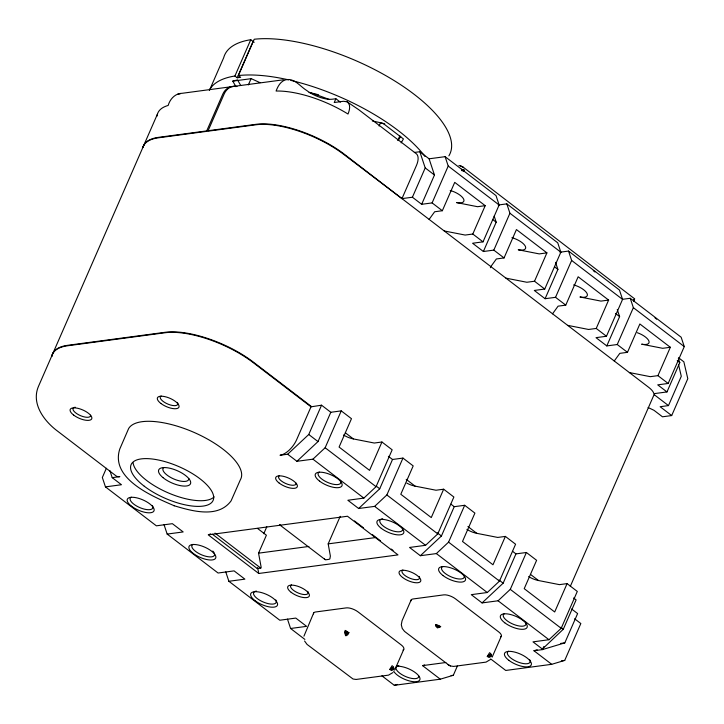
<?xml version="1.0" encoding="UTF-8"?>
<svg xmlns="http://www.w3.org/2000/svg" width="724" height="724" viewBox="0 0 724 724"><rect width="100%" height="100%" fill="white"/><g stroke="black" fill="none" stroke-linecap="round" stroke-linejoin="round"><path stroke-width="1.09" d="M303.944 636.179L313.664 612.984M463.939 171.534L464.174 169.787L463.496 171.289L463.324 169.307L463.025 171.19M574.603 618.767L580.829 623.536L564.729 660.406L551.697 664.315L533.95 650.74L542.448 649.609A16.77 6.471 23.6 0 0 542.385 649.057L563.308 629.219L576.114 599.906L573.589 597.979M52.924 353.303L38.571 386.145C30.87 403.612 44.146 421.187 57.621 431.178L115.478 475.433A16.77 8.317 -52.6 0 0 119.867 476.636L112.211 477.659L109.858 470.573M53.133 352.823L143.786 145.325M143.986 144.854L157.37 114.292M209.598 90.002L223.689 57.739A123.008 47.467 23.6 0 1 250.766 39.711L254.187 42.327M209.327 90.229A123.008 47.467 23.6 0 1 234.911 76.011L250.766 39.711M234.911 76.011L237.228 77.785L252.504 42.806M237.228 77.785L240.667 77.323L238.35 75.558L254.214 39.25A123.008 47.467 23.6 0 1 390.978 78.663A123.008 47.467 23.6 0 1 448.871 155.868M248.341 84.925L251.038 78.762M106.365 468.283L102.337 477.505L105.451 486.881L156.366 525.823L172.375 523.678L183.181 531.941L167.163 534.077L164.049 524.701M340.361 102.156L335.882 98.736L334.235 102.509L343.447 101.288L347.067 101.785L358.715 109.695L416.562 153.95A16.77 8.317 -52.6 0 1 416.427 165.534L401.965 198.62L648.813 387.431A16.77 6.471 23.6 0 1 653.872 393.684L666.976 391.937L679.782 362.634L678.352 358.353M379.095 126.012L380.408 122.999L384.761 123.949M397.856 140.275L399.657 136.166M263.78 533.706L266.803 526.782M51.866 356.498A67.097 25.892 23.6 0 1 67.812 345.294L165.298 332.28A67.097 25.892 23.6 0 1 253.355 362.1L311.211 406.354L296.65 439.676A16.77 8.317 -52.6 0 1 280.016 455.251L287.672 454.229L308.75 434.5L321.556 405.196L330.805 412.282L341.248 410.879L351.475 418.698L339.085 447.061L369.557 470.365L381.946 442.011L392.164 449.821L376.055 486.691L363.855 498.112L347.846 500.257L358.642 508.51L374.652 506.375L386.86 494.954L402.96 458.084L413.187 465.903L400.797 494.266L431.269 517.569L443.658 489.207L453.876 497.026L437.767 533.896L425.567 545.317L409.558 547.453L420.354 555.715L436.364 553.579L448.572 542.158L464.681 505.289L474.899 513.108L462.509 541.471L492.981 564.774L505.37 536.412L515.588 544.231L499.479 581.101L487.279 592.522L471.27 594.657L482.066 602.92L498.076 600.784L510.284 589.363L526.393 552.493L536.611 560.313L524.221 588.666L554.693 611.979L567.082 583.616L577.299 591.436L561.191 628.305L548.991 639.726L532.982 641.862L542.385 649.057M142.981 147.081A67.097 25.892 23.6 0 1 158.475 137.795L255.952 124.781A67.097 25.892 23.6 0 1 344.009 154.601L401.965 198.62L412.409 197.227L425.214 167.923L419.829 151.723L414.363 152.456M212.422 534.258L257.292 568.584L260.776 568.114L261.156 567.227L258.549 553.172L266.396 535.217L257.509 528.411M257.292 568.584L257.681 567.697L258.749 573.48L398.01 554.892L347.484 516.239L208.222 534.837L258.749 573.48M287.672 454.229L296.931 461.306L318.008 441.586L330.805 412.282M412.409 197.227L421.667 204.304L434.472 175L429.088 158.809L419.829 151.723M296.931 461.306L312.94 459.17L325.148 447.749L341.248 410.879M421.667 204.304L432.11 202.91L448.219 166.04L445.106 156.665L429.088 158.809M429.124 219.39L434.672 211.752L442.337 210.729L454.726 182.367L485.198 205.679L472.808 234.033L465.143 235.056L444.237 230.956M280.043 525.117L325.058 559.543A3.358 1.665 -52.6 0 0 325.909 559.77L328.696 559.39A3.358 1.665 -52.6 0 0 329.863 558.901L330.37 556.068L328.18 543.878L340.217 516.321M505.949 278.152L526.855 282.26L534.52 281.238L546.91 252.875L516.438 229.571L504.049 257.934L493.822 250.115L483.379 251.509L472.582 243.246L483.026 241.852L499.135 204.983L496.021 195.607L445.106 156.665M358.642 508.51L379.72 488.781L392.517 459.478L402.96 458.084M483.379 251.509L496.184 222.205L494.166 216.132M493.822 250.115L509.931 213.245L506.818 203.869L498.275 205.01M567.661 325.357L588.567 329.465L596.232 328.443L608.622 300.08L578.15 276.776L565.761 305.139L555.534 297.32L545.091 298.713L534.294 290.451L544.738 289.057L560.847 252.187L557.733 242.812L506.818 203.869M411.142 599.961L402.055 620.767L401.295 624.785L402.245 628.477L404.535 631.4L448.753 665.021M420.354 555.715L441.432 535.986L454.229 506.682L464.681 505.289M545.091 298.713L557.896 269.409L555.543 262.323M555.534 297.32L571.643 260.45L568.53 251.074L559.987 252.214M394.671 670.162L403.757 649.365M381.919 675.827L394.336 685.32L440.292 679.184L453.324 675.284L457.351 666.062M629.373 372.561L650.279 376.67L657.944 375.647L670.334 347.285L639.862 323.981L627.473 352.335L617.246 344.524L606.803 345.918L596.006 337.656L606.45 336.262L622.559 299.392L619.445 290.016L568.53 251.074M482.066 602.92L503.144 583.191L515.941 553.887L526.393 552.493M606.803 345.918L619.608 316.605L617.255 309.528M617.246 344.524L633.355 307.655L630.242 298.279L622.767 299.274M492.148 657.148L501.234 636.351M542.448 649.609L543.869 646.487M570.304 586.377L653.482 396.001A16.77 6.471 23.6 0 0 653.962 394.489L668.478 405.594L681.284 376.29L678.533 364.525M666.976 391.937L657.718 384.86L668.161 383.467L684.271 346.597L681.157 337.221L630.242 298.279M542.52 649.564L564.811 642.876L577.616 613.572L571.634 609.002M648.098 407.503L653.98 410.309L662.469 416.798L671.691 415.567L687.8 378.697L683.854 361.81L678.533 357.737M398.182 140.628L400.734 136.23M401.159 142.845L403.422 138.936L382.942 123.261L372.326 120.962M552.548 313.8L558.095 306.162L565.761 305.139M614.26 360.995L619.807 353.357L627.473 352.335M392.915 672.551L388.571 675.13L356.127 679.447L353.022 679.003L307.057 644.414L304.56 640.984M490.392 659.528L486.048 662.116L453.604 666.433L450.4 665.953L447.74 664.442M230.494 86.844L182.448 93.251C175.262 93.296 170.04 98.916 168.167 105.451A67.097 25.892 23.6 0 0 157.027 116.121M209.046 534.52L210.693 533.887M440.292 679.184L422.554 665.618L424.689 664.976M394.336 685.32L397.34 684.424M533.95 650.74L537.172 649.781M235.952 86.681L232.766 81.133L237.526 79.902L240.676 85.387M321.556 405.196L311.003 406.825L253.147 362.579A67.097 25.892 23.6 0 0 165.09 332.75L67.613 345.764A67.097 25.892 23.6 0 0 51.847 355.991M177.652 94.247L180.204 93.858M232.766 81.133L251.255 78.663L260.043 82.681M231.888 86.654L283.31 79.821M335.882 98.736L332.406 99.197A19.566 7.548 23.6 0 1 306.723 90.5C300.234 86.581 294.261 77.631 285.582 79.83C280.459 81.35 277.835 86.391 276.088 91.034A67.097 25.892 23.6 0 1 348.009 114.03C349.556 110.274 351.131 104.518 347.067 101.785M485.198 205.679L477.532 206.702L456.518 202.566A12.299 4.751 23.6 0 0 463.541 198.901A12.299 4.751 23.6 0 0 450.201 190.493M504.049 257.934L496.383 258.957L490.836 266.595A12.299 4.751 23.6 0 0 490.447 267.726M546.91 252.875L539.244 253.898L518.23 249.771A12.299 4.751 23.6 0 0 525.253 246.106A12.299 4.751 23.6 0 0 511.913 237.698M608.622 300.08L600.956 301.103L579.942 296.976A12.299 4.751 23.6 0 0 586.965 293.311A12.299 4.751 23.6 0 0 573.625 284.903M670.334 347.285L662.668 348.307L641.654 344.181A12.299 4.751 23.6 0 0 648.903 341.022A12.299 4.751 23.6 0 0 637.283 332.705M381.946 442.011L374.281 443.034L353.375 438.925A12.299 4.751 23.6 0 1 343.493 434.979M668.478 405.594L660.125 406.716L671.691 415.567M105.451 486.881L121.469 484.736L112.211 477.659M443.658 489.207L435.993 490.229L415.087 486.13A12.299 4.751 23.6 0 1 406.861 483.143M258.549 553.172L308.904 546.448M328.18 543.878L375.177 537.606M505.37 536.412L497.705 537.434L476.799 533.335A12.299 4.751 23.6 0 1 466.917 529.389M225.761 571.906L228.875 581.281L244.893 579.146L234.087 570.883L218.078 573.019L167.163 534.077M567.082 583.616L559.417 584.639L538.511 580.53A12.299 4.751 23.6 0 1 528.629 576.585M287.473 619.111L290.586 628.486L306.605 626.351L295.799 618.088L279.79 620.224L228.875 581.281M560.638 643.437L564.811 642.876M422.554 665.618L445.848 662.505M451.079 675.582L453.324 675.284M561.362 660.849L564.729 660.406M551.697 664.315L505.741 670.451L490.664 658.912M458.926 165.416L463.351 167.289L634.722 298.903M174.231 505.759C191.76 510.981 217.996 518.674 231.074 500.89L240.404 479.695A61.504 23.738 23.6 0 0 196.466 433.486A61.504 23.738 23.6 0 0 128.619 428.599L119.786 448.989C109.921 479.016 153.343 496.691 174.231 505.759L173.841 505.596M460.681 165.787L461.867 166.457M462.337 166.71L463.351 167.289M449.215 665.275L450.4 665.953M448.219 166.04L499.135 204.983M509.931 213.245L560.847 252.187M571.643 260.45L622.559 299.392M633.355 307.655L684.271 346.597M425.214 167.923L434.472 175M492.863 219.662L496.184 222.205M554.575 266.866L557.896 269.409M615.454 313.429L619.608 316.605M677.257 360.706L679.782 362.634M432.11 202.91L442.337 210.729M472.808 234.033L483.026 241.852M534.52 281.238L544.738 289.057M596.232 328.443L606.45 336.262M657.944 375.647L668.161 383.467M388.363 456.301L392.517 459.478M450.907 504.139L454.229 506.682M512.619 551.344L515.941 553.887M345.375 432.807L353.375 438.925M406.2 479.324L415.087 486.13M467.912 526.529L476.799 533.335M530.511 574.413L538.511 580.53M308.75 434.5L318.008 441.586M376.399 486.247L379.72 488.781M437.278 532.81L441.432 535.986M498.99 580.014L503.144 583.191M560.783 627.283L563.308 629.219M325.148 447.749L376.055 486.691M386.86 494.954L437.767 533.896M448.572 542.158L499.479 581.101M510.284 589.363L561.191 628.305M312.94 459.17L363.855 498.112M374.652 506.375L425.567 545.317M436.364 553.579L487.279 592.522M498.076 600.784L548.991 639.726M354.47 520.936L363.448 527.796M372.426 534.665L380.498 540.846M391.268 549.082L393.069 550.448M215.001 533.108L260.776 568.114M290.586 628.486L304.876 639.419M401.965 198.62L344.217 154.131A67.097 25.892 23.6 0 0 256.151 124.302L208.114 130.718L224.114 94.093A16.77 13.05 82.4 0 1 236.983 86.455M325.058 559.543L324.479 558.91M462.211 170.574L461.514 169.226L461.921 170.71M410.97 600.866A8.941 3.448 23.6 0 1 413.096 598.965L443.74 594.875A8.941 3.448 23.6 0 1 455.477 598.848L498.673 631.889A8.941 3.448 23.6 0 1 500.51 637.002M403.024 650.016A8.941 3.448 23.6 0 0 401.196 644.903L358 611.861A8.941 3.448 23.6 0 0 346.253 607.889L315.619 611.979A8.941 3.448 23.6 0 0 313.492 613.889M296.143 483.207A9.502 3.665 23.6 0 1 285.482 483.406A9.502 3.665 23.6 0 1 279.464 475.577M280.016 524.656A3.358 1.665 -52.6 0 1 279.681 524.665M419.151 576.449A9.502 3.665 23.6 0 1 410.046 578.304A9.502 3.665 23.6 0 1 402.888 569.987M307.745 591.318A9.502 3.665 23.6 0 1 298.641 593.182A9.502 3.665 23.6 0 1 291.482 584.856M655.003 317.845A14.534 5.611 23.6 0 1 656.605 319.193M593.291 270.64A14.534 5.611 23.6 0 1 594.893 271.989M177.416 402.408A9.502 3.665 23.6 0 1 168.303 404.264A9.502 3.665 23.6 0 1 161.144 395.947M90.618 415.214A9.502 3.665 23.6 0 1 78.835 414.879A9.502 3.665 23.6 0 1 75.242 407.214M396.49 666.324A14.534 5.611 23.6 0 1 417.169 674.135A14.534 5.611 23.6 0 1 412.843 681.619A14.534 5.611 23.6 0 1 393.666 671.211M340.352 480.41A12.299 4.751 23.6 0 1 328.569 482.817A12.299 4.751 23.6 0 1 319.302 472.048M418.753 675.972A12.299 4.751 23.6 0 1 403.512 675.537A12.299 4.751 23.6 0 1 398.852 665.618M529.624 659.591A12.299 4.751 23.6 0 1 517.832 661.989A12.299 4.751 23.6 0 1 508.565 651.229M152.357 505.515A12.299 4.751 23.6 0 1 140.574 507.922A12.299 4.751 23.6 0 1 131.306 497.153M212.793 551.054A12.299 4.751 23.6 0 1 203.779 555.67A12.299 4.751 23.6 0 1 193.018 544.358M275.781 599.924A12.299 4.751 23.6 0 1 262.513 601.689A12.299 4.751 23.6 0 1 256.423 591.074M233.87 86.418A16.77 13.05 82.4 0 0 222.721 94.274L206.72 130.908L158.674 137.325A67.097 25.892 23.6 0 0 142.918 147.551M402.607 529.126A12.299 4.751 23.6 0 1 387.358 528.683A12.299 4.751 23.6 0 1 382.706 518.764M464.319 576.331A12.299 4.751 23.6 0 1 450.509 576.594A12.299 4.751 23.6 0 1 442.726 566.458M214.123 496.881A44.725 17.258 23.6 0 1 169.126 493.261A44.725 17.258 23.6 0 1 133.089 462.772M525.488 622.025A12.299 4.751 23.6 0 1 513.705 624.423A12.299 4.751 23.6 0 1 504.438 613.662M238.35 75.558A123.008 47.467 23.6 0 1 288.604 79.866M290.813 80.382A123.008 47.467 23.6 0 1 424.979 156.429M309.067 92.428A106.229 40.996 23.6 0 1 329.076 99.441M311.13 92.962A61.504 23.738 23.6 0 1 313.365 93.459M314.478 93.731A61.504 23.738 23.6 0 1 318.614 94.817M188.828 478.573A13.982 5.394 23.6 0 1 173.66 478.926A13.982 5.394 23.6 0 1 163.669 467.568M393.241 667.41L393.213 669.736L392.879 667.763L392.381 670.143L392.444 667.971L391.476 670.252L391.974 668.035L390.562 670.062L391.503 667.935L389.711 669.582L392.109 665.7L393.521 666.949L393.919 669.057L393.241 667.41M490.718 654.396L490.691 656.722L490.356 654.749L489.858 657.13L489.922 654.958L488.953 657.238L489.46 655.021L488.048 657.048L488.99 654.921L487.189 656.568L489.587 652.686L490.999 653.935L491.397 656.044L490.718 654.396M436.681 624.703L436.463 626.459L435.703 624.559L436.029 626.468L437.513 627.952L440.744 626.568L438.608 627.192L439.848 625.97L438.074 626.912L438.825 625.436L437.522 626.694L437.748 625.002L436.97 626.541L436.681 624.703M633.934 299.627L633.69 301.383L634.559 299.401L633.934 299.627M348.914 632.658L347.864 634.64L345.773 635.799L347.484 634.26L345.194 634.858L347.185 633.771L344.814 633.762L346.986 633.201L344.669 632.604L346.914 632.604L344.76 631.455L346.959 632.016L345.077 630.396L348.914 632.658M319.601 481.152A14.534 5.611 23.6 0 0 341.864 485.985A14.534 5.611 23.6 0 0 324.497 472.7A14.534 5.611 23.6 0 0 319.601 481.152M144.275 486.22A44.725 17.258 23.6 0 0 212.775 501.08A44.725 17.258 23.6 0 0 159.325 460.202A44.725 17.258 23.6 0 0 144.275 486.22M402.616 577.49A11.738 4.534 23.6 0 0 420.59 581.39A11.738 4.534 23.6 0 0 406.562 570.657A11.738 4.534 23.6 0 0 402.616 577.49M291.211 592.368A11.738 4.534 23.6 0 0 309.193 596.268A11.738 4.534 23.6 0 0 295.157 585.535A11.738 4.534 23.6 0 0 291.211 592.368M279.192 483.08A11.738 4.534 23.6 0 0 297.166 486.99A11.738 4.534 23.6 0 0 283.138 476.256A11.738 4.534 23.6 0 0 279.192 483.08M160.873 403.449A11.738 4.534 23.6 0 0 178.855 407.35A11.738 4.534 23.6 0 0 164.828 396.625A11.738 4.534 23.6 0 0 160.873 403.449M73.658 415.096A11.738 4.534 23.6 0 0 91.64 418.997A11.738 4.534 23.6 0 0 77.613 408.264A11.738 4.534 23.6 0 0 73.658 415.096M381.313 528.357A14.534 5.611 23.6 0 0 403.576 533.19A14.534 5.611 23.6 0 0 386.209 519.904A14.534 5.611 23.6 0 0 381.313 528.357M443.025 575.562A14.534 5.611 23.6 0 0 465.288 580.386A14.534 5.611 23.6 0 0 447.921 567.1A14.534 5.611 23.6 0 0 443.025 575.562M504.737 622.767A14.534 5.611 23.6 0 0 527 627.59A14.534 5.611 23.6 0 0 509.633 614.305A14.534 5.611 23.6 0 0 504.737 622.767M508.872 660.333A14.534 5.611 23.6 0 0 531.126 665.157A14.534 5.611 23.6 0 0 513.759 651.871A14.534 5.611 23.6 0 0 508.872 660.333M255.029 600.658A14.534 5.611 23.6 0 0 277.292 605.49A14.534 5.611 23.6 0 0 259.925 592.205A14.534 5.611 23.6 0 0 255.029 600.658M193.317 553.462A14.534 5.611 23.6 0 0 215.58 558.285A14.534 5.611 23.6 0 0 198.213 545A14.534 5.611 23.6 0 0 193.317 553.462M131.605 506.257A14.534 5.611 23.6 0 0 153.868 511.09A14.534 5.611 23.6 0 0 136.501 497.795A14.534 5.611 23.6 0 0 131.605 506.257M162.945 477.587A17.331 6.688 23.6 0 0 190.059 484.446A17.331 6.688 23.6 0 0 170.801 468.464A17.331 6.688 23.6 0 0 162.945 477.587"/></g></svg>
